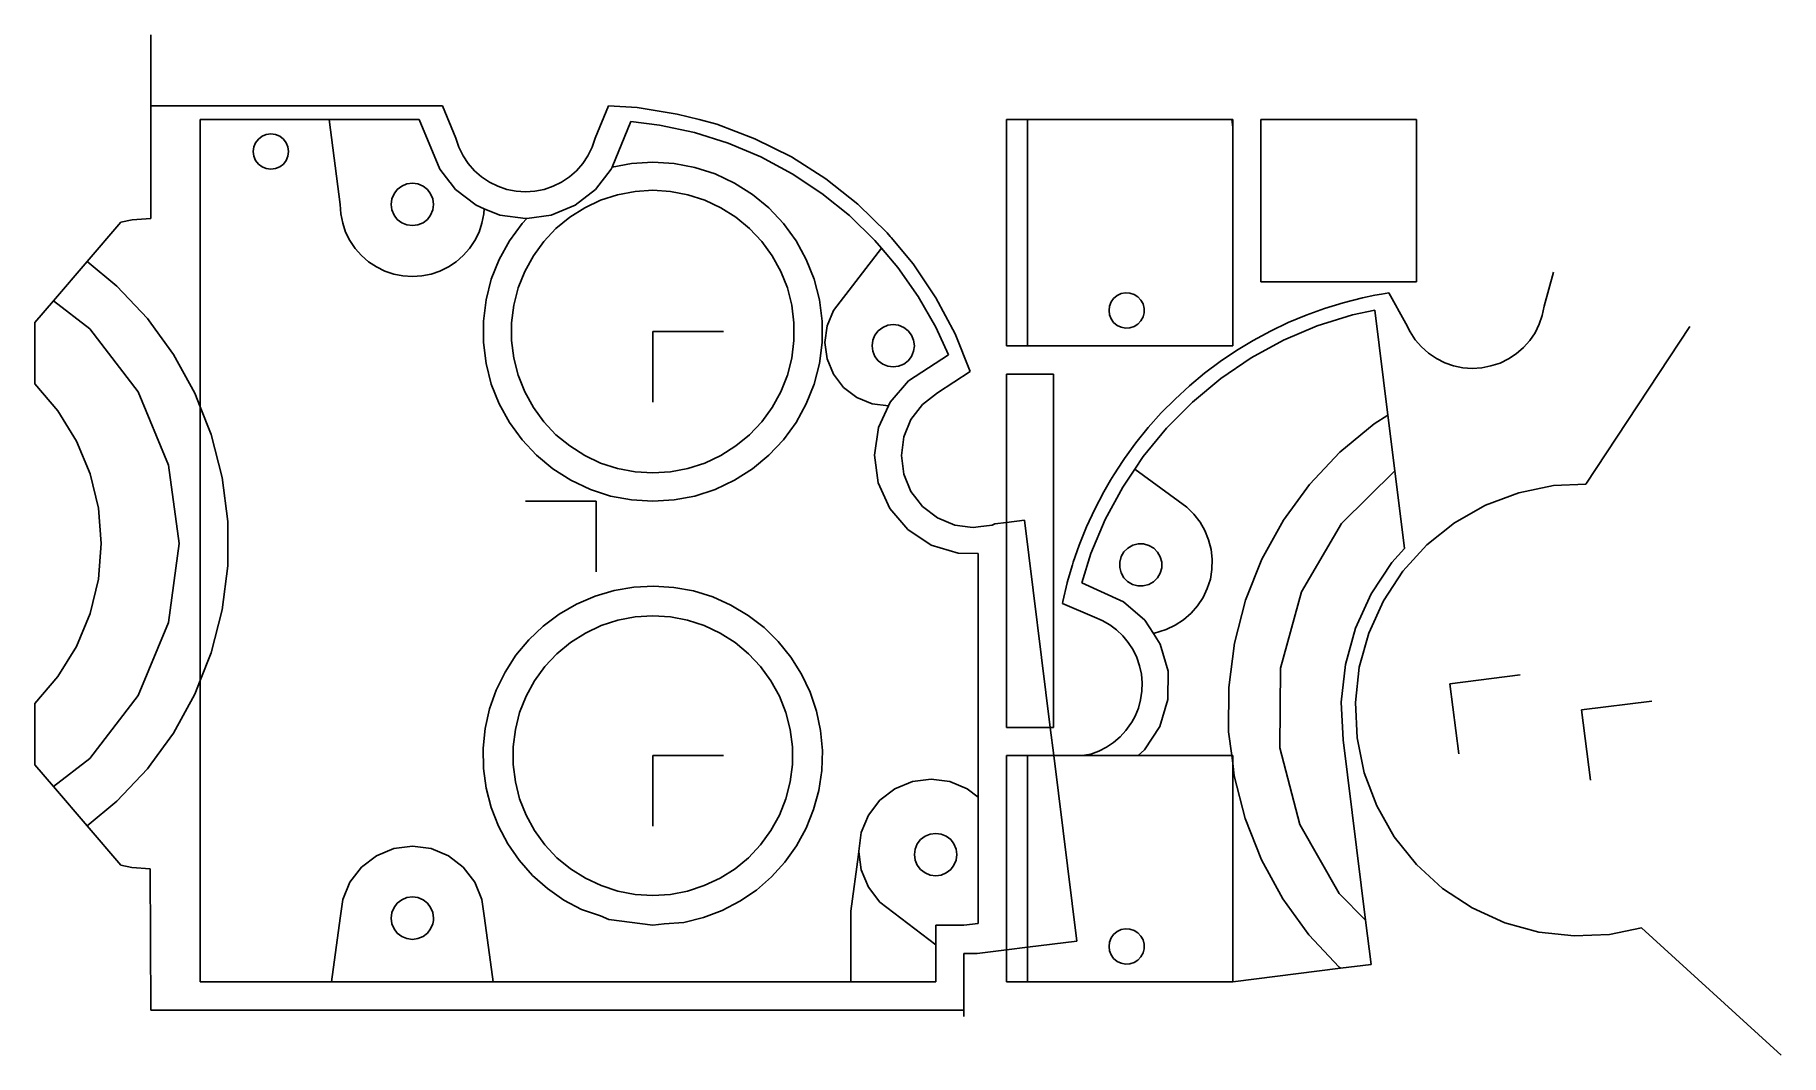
# Model space of a CAD drawing. Extents: x -244 to -120, y -13 to 60.
import ezdxf

# ---------------------------------------------------------------- set-up
doc = ezdxf.new("R2010")
doc.units = 0
doc.layers.get('0').update_dxf_attribs({"linetype": 'CONTINUOUS'})

msp = doc.modelspace()

# ---------------------------------------------------------------- linework, layer by layer
for p, q in [((-235.6, 54.55), (-235.6, 59.56)), ((-235.6, 54.55), (-214.98, 54.53)), ((-235.6, 54.55), (-235.6, 46.56)), ((-214.03, 52.24), (-214.98, 54.53)), ((-204.18, 52.24), (-203.23, 54.53)), ((-203.23, 54.53), (-201.22, 54.41)), ((-201.22, 54.41), (-198.37, 53.96)), ((-232.1, 53.56), (-222.99, 53.56)), ((-232.1, 33.24), (-232.1, 53.56)), ((-222.2, 47.56), (-222.99, 53.56)), ((-222.99, 53.56), (-216.62, 53.56)), ((-216.62, 53.56), (-215.17, 50.06)), ((-202.98, 50.2), (-201.65, 53.43)), ((-201.65, 53.43), (-199.62, 53.18)), ((-199.62, 53.18), (-197.16, 52.65)), ((-198.37, 53.96), (-196.83, 53.56)), ((-196.83, 53.56), (-195.58, 53.23)), ((-195.58, 53.23), (-192.88, 52.21)), ((-173.6, 53.56), (-175.1, 53.56)), ((-175.1, 37.56), (-175.1, 53.56)), ((-173.6, 37.56), (-173.6, 53.56)), ((-159.17, 53.56), (-173.6, 53.56)), ((-159.17, 53.56), (-159.1, 53.01)), ((-159.1, 53.56), (-159.17, 53.56)), ((-159.1, 53.01), (-159.1, 53.56)), ((-157.1, 42.09), (-157.1, 53.56)), ((-157.1, 53.56), (-146.1, 53.56)), ((-146.1, 53.56), (-146.1, 42.09)), ((-228.19, 51.93), (-228.31, 51.63)), ((-227.99, 52.19), (-228.19, 51.93)), ((-227.73, 52.39), (-227.99, 52.19)), ((-227.43, 52.52), (-227.73, 52.39)), ((-227.1, 52.56), (-227.43, 52.52)), ((-226.78, 52.52), (-227.1, 52.56)), ((-226.48, 52.39), (-226.78, 52.52)), ((-226.22, 52.19), (-226.48, 52.39)), ((-226.02, 51.93), (-226.22, 52.19)), ((-225.9, 51.63), (-226.02, 51.93)), ((-214.03, 52.24), (-213.82, 51.61)), ((-204.39, 51.61), (-204.18, 52.24)), ((-197.16, 52.65), (-194.77, 51.89)), ((-194.77, 51.89), (-192.46, 50.92)), ((-192.88, 52.21), (-190.3, 50.92)), ((-159.1, 37.56), (-159.1, 53.01)), ((-228.31, 51.63), (-228.35, 51.31)), ((-228.35, 51.31), (-228.31, 50.98)), ((-228.31, 50.98), (-228.19, 50.68)), ((-228.19, 50.68), (-227.99, 50.42)), ((-226.22, 50.42), (-226.02, 50.68)), ((-226.02, 50.68), (-225.9, 50.98)), ((-225.85, 51.31), (-225.9, 51.63)), ((-225.9, 50.98), (-225.85, 51.31)), ((-213.82, 51.61), (-213.52, 51.01)), ((-213.52, 51.01), (-213.15, 50.45)), ((-205.06, 50.45), (-204.69, 51.01)), ((-204.69, 51.01), (-204.39, 51.61)), ((-192.46, 50.92), (-190.25, 49.73)), ((-190.3, 50.92), (-187.87, 49.37)), ((-227.99, 50.42), (-227.73, 50.23)), ((-227.73, 50.23), (-227.43, 50.1)), ((-227.43, 50.1), (-227.1, 50.06)), ((-227.1, 50.06), (-226.78, 50.1)), ((-226.78, 50.1), (-226.48, 50.23)), ((-226.48, 50.23), (-226.22, 50.42)), ((-215.17, 50.06), (-214.45, 49.13)), ((-213.15, 50.45), (-212.71, 49.95)), ((-212.71, 49.95), (-212.21, 49.51)), ((-212.21, 49.51), (-211.65, 49.14)), ((-206.55, 49.14), (-206, 49.51)), ((-206, 49.51), (-205.5, 49.95)), ((-205.5, 49.95), (-205.06, 50.45)), ((-204.16, 48.61), (-203.04, 50.06)), ((-203.04, 50.06), (-202.98, 50.2)), ((-201.61, 50.46), (-202.98, 50.2)), ((-200.1, 50.56), (-201.61, 50.46)), ((-198.6, 50.46), (-200.1, 50.56)), ((-197.12, 50.18), (-198.6, 50.46)), ((-195.69, 49.72), (-197.12, 50.18)), ((-194.32, 49.07), (-195.69, 49.72)), ((-190.25, 49.73), (-188.15, 48.34)), ((-218.4, 48.31), (-218.55, 47.95)), ((-218.17, 48.62), (-218.4, 48.31)), ((-217.85, 48.86), (-218.17, 48.62)), ((-217.49, 49.01), (-217.85, 48.86)), ((-217.1, 49.06), (-217.49, 49.01)), ((-216.72, 49.01), (-217.1, 49.06)), ((-216.35, 48.86), (-216.72, 49.01)), ((-216.04, 48.62), (-216.35, 48.86)), ((-215.81, 48.31), (-216.04, 48.62)), ((-215.66, 47.95), (-215.81, 48.31)), ((-214.45, 49.13), (-214.42, 49.11)), ((-214.42, 49.11), (-214.05, 48.61)), ((-214.05, 48.61), (-212.6, 47.5)), ((-211.65, 49.14), (-211.06, 48.85)), ((-211.06, 48.85), (-210.42, 48.63)), ((-210.42, 48.63), (-209.77, 48.5)), ((-209.77, 48.5), (-209.1, 48.46)), ((-209.1, 48.46), (-208.44, 48.5)), ((-208.44, 48.5), (-207.78, 48.63)), ((-207.78, 48.63), (-207.15, 48.85)), ((-207.15, 48.85), (-206.55, 49.14)), ((-205.6, 47.5), (-204.16, 48.61)), ((-202.59, 48.24), (-203.79, 47.86)), ((-201.36, 48.48), (-202.59, 48.24)), ((-200.1, 48.56), (-201.36, 48.48)), ((-198.85, 48.48), (-200.1, 48.56)), ((-197.62, 48.24), (-198.85, 48.48)), ((-196.42, 47.86), (-197.62, 48.24)), ((-193.05, 48.27), (-194.32, 49.07)), ((-191.89, 47.31), (-193.05, 48.27)), ((-188.15, 48.34), (-186.2, 46.77)), ((-187.87, 49.37), (-185.61, 47.58)), ((-222.16, 46.89), (-222.2, 47.56)), ((-218.55, 47.95), (-218.6, 47.56)), ((-218.6, 47.56), (-218.55, 47.17)), ((-218.55, 47.17), (-218.4, 46.81)), ((-215.81, 46.81), (-215.66, 47.17)), ((-215.6, 47.56), (-215.66, 47.95)), ((-215.66, 47.17), (-215.6, 47.56)), ((-212.6, 47.5), (-212.02, 47.26)), ((-212.02, 47.26), (-212.05, 46.89)), ((-212.02, 47.26), (-210.92, 46.8)), ((-207.29, 46.8), (-205.6, 47.5)), ((-204.92, 47.32), (-205.98, 46.65)), ((-203.79, 47.86), (-204.92, 47.32)), ((-195.29, 47.32), (-196.42, 47.86)), ((-194.23, 46.65), (-195.29, 47.32)), ((-190.86, 46.21), (-191.89, 47.31)), ((-185.61, 47.58), (-183.54, 45.56)), ((-237.72, 46.31), (-240.1, 43.52)), ((-236.91, 46.47), (-237.72, 46.31)), ((-235.6, 46.56), (-236.91, 46.47)), ((-222.03, 46.24), (-222.16, 46.89)), ((-221.82, 45.61), (-222.03, 46.24)), ((-218.4, 46.81), (-218.17, 46.5)), ((-218.17, 46.5), (-217.85, 46.26)), ((-217.85, 46.26), (-217.49, 46.11)), ((-217.49, 46.11), (-217.1, 46.06)), ((-217.1, 46.06), (-216.72, 46.11)), ((-216.72, 46.11), (-216.35, 46.26)), ((-216.35, 46.26), (-216.04, 46.5)), ((-216.04, 46.5), (-215.81, 46.81)), ((-212.18, 46.24), (-212.39, 45.61)), ((-212.05, 46.89), (-212.18, 46.24)), ((-210.92, 46.8), (-209.1, 46.56)), ((-209.35, 46.21), (-210.24, 44.99)), ((-209.01, 46.57), (-209.35, 46.21)), ((-209.1, 46.56), (-209.01, 46.57)), ((-209.01, 46.57), (-207.29, 46.8)), ((-206.95, 45.85), (-207.81, 44.93)), ((-205.98, 46.65), (-206.95, 45.85)), ((-193.26, 45.85), (-194.23, 46.65)), ((-192.4, 44.93), (-193.26, 45.85)), ((-189.97, 44.99), (-190.86, 46.21)), ((-186.2, 46.77), (-184.4, 45.02)), ((-221.52, 45.01), (-221.82, 45.61)), ((-221.15, 44.45), (-221.52, 45.01)), ((-220.71, 43.95), (-221.15, 44.45)), ((-213.06, 44.45), (-213.5, 43.95)), ((-212.69, 45.01), (-213.06, 44.45)), ((-212.39, 45.61), (-212.69, 45.01)), ((-210.24, 44.99), (-210.96, 43.67)), ((-207.81, 44.93), (-208.55, 43.92)), ((-191.66, 43.92), (-192.4, 44.93)), ((-189.25, 43.67), (-189.97, 44.99)), ((-187.33, 40.05), (-183.93, 44.47)), ((-184.4, 45.02), (-183.93, 44.47)), ((-183.93, 44.47), (-182.77, 43.11)), ((-183.54, 45.56), (-183.31, 45.29)), ((-183.31, 45.29), (-183.24, 45.22)), ((-183.24, 45.22), (-181.7, 43.35)), ((-240.1, 43.52), (-242.48, 40.74)), ((-237.99, 41.78), (-240.1, 43.52)), ((-220.21, 43.51), (-220.71, 43.95)), ((-219.65, 43.14), (-220.21, 43.51)), ((-214, 43.51), (-214.55, 43.14)), ((-213.5, 43.95), (-214, 43.51)), ((-210.96, 43.67), (-211.52, 42.27)), ((-208.55, 43.92), (-209.15, 42.82)), ((-191.06, 42.82), (-191.66, 43.92)), ((-188.69, 42.27), (-189.25, 43.67)), ((-181.7, 43.35), (-180.09, 40.95)), ((-219.06, 42.85), (-219.65, 43.14)), ((-218.42, 42.63), (-219.06, 42.85)), ((-217.77, 42.5), (-218.42, 42.63)), ((-217.1, 42.46), (-217.77, 42.5)), ((-216.44, 42.5), (-217.1, 42.46)), ((-215.78, 42.63), (-216.44, 42.5)), ((-215.15, 42.85), (-215.78, 42.63)), ((-214.55, 43.14), (-215.15, 42.85)), ((-211.52, 42.27), (-211.89, 40.81)), ((-209.15, 42.82), (-209.62, 41.65)), ((-190.59, 41.65), (-191.06, 42.82)), ((-188.32, 40.81), (-188.69, 42.27)), ((-182.77, 43.11), (-181.33, 41.05)), ((-146.1, 42.09), (-157.1, 42.09)), ((-137.07, 40.36), (-136.41, 42.78)), ((-235.84, 39.49), (-237.99, 41.78)), ((-211.89, 40.81), (-212.08, 39.31)), ((-209.62, 41.65), (-209.93, 40.43)), ((-190.28, 40.43), (-190.59, 41.65)), ((-188.13, 39.31), (-188.32, 40.81)), ((-181.33, 41.05), (-180.08, 38.88)), ((-180.09, 40.95), (-178.73, 38.41)), ((-167.52, 40.91), (-167.7, 40.66)), ((-167.27, 41.11), (-167.52, 40.91)), ((-166.99, 41.25), (-167.27, 41.11)), ((-166.68, 41.31), (-166.99, 41.25)), ((-166.37, 41.29), (-166.68, 41.31)), ((-166.07, 41.19), (-166.37, 41.29)), ((-165.81, 41.02), (-166.07, 41.19)), ((-165.59, 40.79), (-165.81, 41.02)), ((-165.44, 40.52), (-165.59, 40.79)), ((-151.28, 40.61), (-149.93, 40.95)), ((-149.93, 40.95), (-149.06, 41.13)), ((-149.06, 41.13), (-148.58, 41.22)), ((-148.58, 41.22), (-148.07, 41.3)), ((-146.85, 39.14), (-148.07, 41.3)), ((-242.48, 40.74), (-243.79, 39.2)), ((-239.9, 38.76), (-242.48, 40.74)), ((-209.93, 40.43), (-210.09, 39.19)), ((-190.12, 39.19), (-190.28, 40.43)), ((-187.33, 40.05), (-187.78, 38.96)), ((-167.82, 40.37), (-167.84, 40.06)), ((-167.84, 40.06), (-167.82, 39.75)), ((-167.7, 40.66), (-167.82, 40.37)), ((-167.82, 39.75), (-167.7, 39.46)), ((-165.59, 39.32), (-165.44, 39.6)), ((-165.36, 40.21), (-165.44, 40.52)), ((-165.44, 39.6), (-165.36, 39.9)), ((-165.36, 39.9), (-165.36, 40.21)), ((-155.18, 39.2), (-153.9, 39.73)), ((-153.9, 39.73), (-152.6, 40.2)), ((-153.12, 38.97), (-150.64, 39.75)), ((-152.6, 40.2), (-151.28, 40.61)), ((-150.64, 39.75), (-149.06, 40.09)), ((-149.06, 40.09), (-148.13, 32.65)), ((-137.21, 39.71), (-137.42, 39.08)), ((-137.07, 40.36), (-137.21, 39.71)), ((-243.79, 34.87), (-243.79, 39.2)), ((-236.49, 34.31), (-239.9, 38.76)), ((-235.6, 39.17), (-235.84, 39.49)), ((-234, 36.95), (-235.6, 39.17)), ((-212.08, 37.8), (-212.08, 39.31)), ((-210.09, 39.19), (-210.09, 37.93)), ((-200.1, 38.56), (-195.1, 38.56)), ((-200.1, 38.56), (-200.1, 33.56)), ((-190.12, 37.93), (-190.12, 39.19)), ((-188.13, 37.8), (-188.13, 39.31)), ((-187.78, 38.96), (-187.93, 37.8)), ((-184.4, 38.31), (-184.55, 37.95)), ((-184.17, 38.62), (-184.4, 38.31)), ((-183.85, 38.86), (-184.17, 38.62)), ((-183.49, 39.01), (-183.85, 38.86)), ((-183.1, 39.06), (-183.49, 39.01)), ((-182.72, 39.01), (-183.1, 39.06)), ((-182.35, 38.86), (-182.72, 39.01)), ((-182.04, 38.62), (-182.35, 38.86)), ((-181.81, 38.31), (-182.04, 38.62)), ((-181.66, 37.95), (-181.81, 38.31)), ((-180.08, 38.88), (-179.19, 36.92)), ((-178.73, 38.41), (-177.66, 35.73)), ((-167.7, 39.46), (-167.52, 39.2)), ((-167.52, 39.2), (-167.27, 39)), ((-167.27, 39), (-166.99, 38.87)), ((-166.99, 38.87), (-166.68, 38.81)), ((-166.68, 38.81), (-166.37, 38.83)), ((-166.37, 38.83), (-166.07, 38.93)), ((-166.07, 38.93), (-165.81, 39.09)), ((-165.81, 39.09), (-165.59, 39.32)), ((-157.65, 37.94), (-156.43, 38.6)), ((-156.43, 38.6), (-155.18, 39.2)), ((-155.51, 37.95), (-153.12, 38.97)), ((-146.56, 38.54), (-146.85, 39.14)), ((-146.19, 37.98), (-146.56, 38.54)), ((-137.72, 38.48), (-138.1, 37.93)), ((-137.42, 39.08), (-137.72, 38.48)), ((-126.77, 38.93), (-134.12, 27.77)), ((-211.89, 36.31), (-212.08, 37.8)), ((-209.93, 36.68), (-210.09, 37.93)), ((-190.12, 37.93), (-190.28, 36.68)), ((-188.13, 37.8), (-188.32, 36.31)), ((-187.78, 36.63), (-187.93, 37.8)), ((-184.55, 37.95), (-184.6, 37.56)), ((-184.6, 37.56), (-184.55, 37.17)), ((-184.55, 37.17), (-184.4, 36.81)), ((-181.81, 36.81), (-181.66, 37.17)), ((-181.6, 37.56), (-181.66, 37.95)), ((-181.66, 37.17), (-181.6, 37.56)), ((-175.1, 37.56), (-173.6, 37.56)), ((-173.6, 37.56), (-159.1, 37.56)), ((-159.98, 36.45), (-158.83, 37.22)), ((-158.83, 37.22), (-157.65, 37.94)), ((-157.8, 36.7), (-155.51, 37.95)), ((-145.75, 37.48), (-146.19, 37.98)), ((-145.25, 37.04), (-145.75, 37.48)), ((-138.54, 37.43), (-139.05, 37)), ((-138.1, 37.93), (-138.54, 37.43)), ((-232.48, 34.2), (-234, 36.95)), ((-211.89, 36.31), (-211.52, 34.85)), ((-209.93, 36.68), (-209.62, 35.47)), ((-190.59, 35.47), (-190.28, 36.68)), ((-188.69, 34.85), (-188.32, 36.31)), ((-187.78, 36.63), (-187.33, 35.55)), ((-184.4, 36.81), (-184.17, 36.5)), ((-184.17, 36.5), (-183.85, 36.26)), ((-183.85, 36.26), (-183.49, 36.11)), ((-183.49, 36.11), (-183.1, 36.06)), ((-183.1, 36.06), (-182.72, 36.11)), ((-182.72, 36.11), (-182.35, 36.26)), ((-182.35, 36.26), (-182.04, 36.5)), ((-182.04, 36.5), (-181.81, 36.81)), ((-182.03, 35.07), (-179.19, 36.92)), ((-161.09, 35.62), (-159.98, 36.45)), ((-159.95, 35.24), (-157.8, 36.7)), ((-144.7, 36.66), (-145.25, 37.04)), ((-144.11, 36.36), (-144.7, 36.66)), ((-143.48, 36.14), (-144.11, 36.36)), ((-142.82, 36.01), (-143.48, 36.14)), ((-142.16, 35.96), (-142.82, 36.01)), ((-141.49, 36), (-142.16, 35.96)), ((-140.84, 36.13), (-141.49, 36)), ((-140.2, 36.34), (-140.84, 36.13)), ((-139.6, 36.63), (-140.2, 36.34)), ((-139.05, 37), (-139.6, 36.63)), ((-242.16, 32.96), (-243.79, 34.87)), ((-211.52, 34.85), (-210.96, 33.45)), ((-209.62, 35.47), (-209.15, 34.3)), ((-191.06, 34.3), (-190.59, 35.47)), ((-189.25, 33.45), (-188.69, 34.85)), ((-187.33, 35.55), (-186.61, 34.62)), ((-186.61, 34.62), (-185.68, 33.9)), ((-182.03, 35.07), (-183.33, 33.57)), ((-179.98, 34.22), (-177.66, 35.73)), ((-175.1, 25.05), (-175.1, 35.56)), ((-175.1, 35.56), (-171.76, 35.56)), ((-171.76, 10.56), (-171.76, 35.56)), ((-163.17, 33.79), (-162.15, 34.73)), ((-162.15, 34.73), (-161.09, 35.62)), ((-161.95, 33.58), (-159.95, 35.24)), ((-234.34, 29.12), (-236.49, 34.31)), ((-232.1, 33.24), (-232.48, 34.2)), ((-210.96, 33.45), (-210.24, 32.13)), ((-209.15, 34.3), (-208.55, 33.2)), ((-191.66, 33.2), (-191.06, 34.3)), ((-189.97, 32.13), (-189.25, 33.45)), ((-185.68, 33.9), (-184.6, 33.45)), ((-184.6, 33.45), (-183.43, 33.3)), ((-183.33, 33.57), (-183.43, 33.3)), ((-181.04, 33.4), (-181.85, 32.35)), ((-179.98, 34.22), (-181.04, 33.4)), ((-164.15, 32.81), (-163.17, 33.79)), ((-163.79, 31.73), (-161.95, 33.58)), ((-240.85, 30.82), (-242.16, 32.96)), ((-232.1, 33.24), (-232.1, 13.87)), ((-231.33, 31.28), (-232.1, 33.24)), ((-210.24, 32.13), (-209.35, 30.91)), ((-208.55, 33.2), (-207.81, 32.18)), ((-207.81, 32.18), (-206.95, 31.27)), ((-193.26, 31.27), (-192.4, 32.18)), ((-192.4, 32.18), (-191.66, 33.2)), ((-190.86, 30.91), (-189.97, 32.13)), ((-183.43, 33.3), (-184.15, 31.77)), ((-181.85, 32.35), (-182.36, 31.12)), ((-165.07, 31.78), (-164.15, 32.81)), ((-148.13, 32.65), (-149.1, 32.03)), ((-148.13, 32.65), (-147.64, 28.71)), ((-230.55, 28.24), (-231.33, 31.28)), ((-209.35, 30.91), (-208.32, 29.81)), ((-206.95, 31.27), (-205.98, 30.47)), ((-194.23, 30.47), (-193.26, 31.27)), ((-191.89, 29.81), (-190.86, 30.91)), ((-184.15, 31.77), (-184.43, 29.82)), ((-182.36, 31.12), (-182.53, 29.8)), ((-165.94, 30.7), (-165.07, 31.78)), ((-165.43, 29.72), (-163.79, 31.73)), ((-149.1, 32.03), (-151.52, 30.04)), ((-239.89, 28.5), (-240.85, 30.82)), ((-208.32, 29.81), (-207.16, 28.85)), ((-205.98, 30.47), (-204.92, 29.79)), ((-204.92, 29.79), (-203.79, 29.26)), ((-196.42, 29.26), (-195.29, 29.79)), ((-195.29, 29.79), (-194.23, 30.47)), ((-193.05, 28.85), (-191.89, 29.81)), ((-184.43, 29.82), (-184.16, 27.86)), ((-182.53, 29.8), (-182.36, 28.48)), ((-166.76, 29.58), (-165.94, 30.7)), ((-166.02, 28.84), (-165.43, 29.72)), ((-151.52, 30.04), (-153.67, 27.75)), ((-239.3, 26.06), (-239.89, 28.5)), ((-233.6, 23.56), (-234.34, 29.12)), ((-207.16, 28.85), (-205.89, 28.04)), ((-203.79, 29.26), (-202.59, 28.87)), ((-202.59, 28.87), (-201.36, 28.64)), ((-201.36, 28.64), (-200.1, 28.56)), ((-200.1, 28.56), (-198.85, 28.64)), ((-198.85, 28.64), (-197.62, 28.87)), ((-197.62, 28.87), (-196.42, 29.26)), ((-194.32, 28.04), (-193.05, 28.85)), ((-182.36, 28.48), (-181.85, 27.25)), ((-167.73, 28.06), (-167.51, 28.42)), ((-167.51, 28.42), (-166.85, 29.44)), ((-166.88, 27.55), (-166.02, 28.84)), ((-166.85, 29.44), (-166.76, 29.58)), ((-166.02, 28.84), (-162.35, 26.13)), ((-147.64, 28.71), (-151.4, 24.99)), ((-147.64, 28.71), (-146.95, 23.21)), ((-230.15, 25.13), (-230.55, 28.24)), ((-205.89, 28.04), (-204.52, 27.4)), ((-204.52, 27.4), (-203.09, 26.93)), ((-197.12, 26.93), (-195.69, 27.4)), ((-195.69, 27.4), (-194.32, 28.04)), ((-184.16, 27.86), (-183.34, 26.05)), ((-181.85, 27.25), (-181.43, 26.71)), ((-168.86, 26), (-168.22, 27.23)), ((-168.22, 27.23), (-167.73, 28.06)), ((-168.11, 25.26), (-166.88, 27.55)), ((-153.67, 27.75), (-155.52, 25.21)), ((-136.42, 27.67), (-138.88, 27.16)), ((-134.12, 27.77), (-136.42, 27.67)), ((-239.1, 23.56), (-239.3, 26.06)), ((-204.1, 26.56), (-209.1, 26.56)), ((-204.1, 26.56), (-204.1, 21.56)), ((-203.09, 26.93), (-201.61, 26.65)), ((-201.61, 26.65), (-200.1, 26.56)), ((-200.1, 26.56), (-198.6, 26.65)), ((-198.6, 26.65), (-197.12, 26.93)), ((-183.34, 26.05), (-182.06, 24.55)), ((-181.43, 26.71), (-181.04, 26.19)), ((-181.04, 26.19), (-179.98, 25.38)), ((-169.44, 24.74), (-168.86, 26)), ((-162.35, 26.13), (-161.84, 25.64)), ((-141.23, 26.28), (-143.41, 25.04)), ((-138.88, 27.16), (-141.23, 26.28)), ((-230.15, 21.99), (-230.15, 25.13)), ((-179.98, 25.38), (-178.75, 24.87)), ((-178.75, 24.87), (-177.67, 24.73)), ((-177.67, 24.73), (-177.43, 24.7)), ((-177.43, 24.7), (-177.1, 24.74)), ((-177.1, 24.74), (-176.11, 24.87)), ((-176.11, 24.87), (-175.93, 24.95)), ((-175.1, 25.05), (-175.93, 24.95)), ((-173.83, 25.21), (-175.1, 25.05)), ((-175.1, 10.56), (-175.1, 25.05)), ((-172, 10.56), (-173.83, 25.21)), ((-169.95, 23.46), (-169.44, 24.74)), ((-169.12, 22.86), (-168.11, 25.26)), ((-161.84, 25.64), (-161.41, 25.09)), ((-161.41, 25.09), (-161.06, 24.48)), ((-155.52, 25.21), (-157.04, 22.46)), ((-151.4, 24.99), (-154.24, 20.15)), ((-143.41, 25.04), (-145.37, 23.47)), ((-239.3, 21.05), (-239.1, 23.56)), ((-234.34, 17.99), (-233.6, 23.56)), ((-182.06, 24.55), (-180.41, 23.46)), ((-180.41, 23.46), (-178.51, 22.88)), ((-165.79, 23.55), (-166.17, 23.45)), ((-165.4, 23.54), (-165.79, 23.55)), ((-165.02, 23.44), (-165.4, 23.54)), ((-161.06, 24.48), (-160.8, 23.83)), ((-160.8, 23.83), (-160.62, 23.14)), ((-145.37, 23.47), (-147.06, 21.61)), ((-178.51, 22.88), (-177.1, 22.86)), ((-177.1, 5.62), (-177.1, 22.86)), ((-170.41, 22.15), (-170.38, 22.24)), ((-170.38, 22.24), (-169.95, 23.46)), ((-169.76, 20.79), (-169.12, 22.86)), ((-166.99, 22.64), (-167.09, 22.26)), ((-167.09, 22.26), (-167.09, 21.87)), ((-166.79, 22.98), (-166.99, 22.64)), ((-166.51, 23.25), (-166.79, 22.98)), ((-166.17, 23.45), (-166.51, 23.25)), ((-164.68, 23.24), (-165.02, 23.44)), ((-164.41, 22.96), (-164.68, 23.24)), ((-164.22, 22.62), (-164.41, 22.96)), ((-164.12, 22.24), (-164.22, 22.62)), ((-164.12, 21.85), (-164.12, 22.24)), ((-160.62, 23.14), (-160.55, 22.45)), ((-160.55, 22.45), (-160.57, 21.74)), ((-157.04, 22.46), (-158.2, 19.55)), ((-147.85, 22.23), (-149.32, 20)), ((-146.95, 23.21), (-147.85, 22.23)), ((-239.89, 18.61), (-239.3, 21.05)), ((-230.55, 18.87), (-230.15, 21.99)), ((-170.8, 20.82), (-170.43, 22.06)), ((-170.43, 22.06), (-170.41, 22.15)), ((-167.09, 21.87), (-166.99, 21.49)), ((-166.99, 21.49), (-166.8, 21.15)), ((-166.8, 21.15), (-166.53, 20.87)), ((-164.7, 20.86), (-164.42, 21.14)), ((-164.42, 21.14), (-164.22, 21.47)), ((-164.22, 21.47), (-164.12, 21.85)), ((-160.68, 21.05), (-160.9, 20.38)), ((-160.57, 21.74), (-160.68, 21.05)), ((-147.06, 21.61), (-148.44, 19.52)), ((-204.19, 19.84), (-205.49, 19.28)), ((-202.83, 20.24), (-204.19, 19.84)), ((-201.44, 20.48), (-202.83, 20.24)), ((-200.03, 20.56), (-201.44, 20.48)), ((-198.61, 20.46), (-200.03, 20.56)), ((-197.22, 20.21), (-198.61, 20.46)), ((-195.87, 19.79), (-197.22, 20.21)), ((-194.58, 19.21), (-195.87, 19.79)), ((-171.12, 19.47), (-170.8, 20.79)), ((-170.8, 20.79), (-170.8, 20.82)), ((-166.82, 19.44), (-169.76, 20.79)), ((-166.53, 20.87), (-166.19, 20.68)), ((-166.19, 20.68), (-165.81, 20.57)), ((-165.81, 20.57), (-165.42, 20.57)), ((-165.42, 20.57), (-165.04, 20.67)), ((-165.04, 20.67), (-164.7, 20.86)), ((-160.9, 20.38), (-161.2, 19.74)), ((-154.24, 20.15), (-155.73, 14.74)), ((-149.32, 20), (-150.42, 17.57)), ((-240.85, 16.29), (-239.89, 18.61)), ((-231.33, 15.83), (-230.55, 18.87)), ((-206.72, 18.57), (-207.85, 17.72)), ((-205.49, 19.28), (-206.72, 18.57)), ((-193.36, 18.48), (-194.58, 19.21)), ((-171.14, 19.33), (-171.12, 19.47)), ((-168.88, 18.36), (-171.14, 19.33)), ((-165.31, 18.14), (-166.82, 19.44)), ((-162.04, 18.63), (-162.57, 18.17)), ((-161.58, 19.16), (-162.04, 18.63)), ((-161.2, 19.74), (-161.58, 19.16)), ((-158.2, 19.55), (-158.98, 16.51)), ((-148.44, 19.52), (-149.48, 17.23)), ((-236.49, 12.81), (-234.34, 17.99)), ((-207.85, 17.72), (-208.87, 16.75)), ((-203.75, 17.76), (-204.87, 17.23)), ((-202.57, 18.14), (-203.75, 17.76)), ((-201.34, 18.37), (-202.57, 18.14)), ((-200.1, 18.45), (-201.34, 18.37)), ((-198.86, 18.37), (-200.1, 18.45)), ((-197.64, 18.14), (-198.86, 18.37)), ((-196.46, 17.76), (-197.64, 18.14)), ((-195.34, 17.23), (-196.46, 17.76)), ((-192.24, 17.62), (-193.36, 18.48)), ((-191.23, 16.63), (-192.24, 17.62)), ((-168.32, 18.12), (-168.88, 18.36)), ((-167.79, 17.81), (-168.32, 18.12)), ((-167.31, 17.45), (-167.79, 17.81)), ((-166.87, 17.03), (-167.31, 17.45)), ((-164.71, 17.2), (-165.31, 18.14)), ((-164.71, 17.2), (-163.8, 17.49)), ((-163.16, 17.78), (-163.8, 17.49)), ((-162.57, 18.17), (-163.16, 17.78)), ((-150.42, 17.57), (-151.13, 15)), ((-242.16, 14.15), (-240.85, 16.29)), ((-208.87, 16.75), (-209.78, 15.66)), ((-205.92, 16.56), (-206.88, 15.77)), ((-204.87, 17.23), (-205.92, 16.56)), ((-194.29, 16.56), (-195.34, 17.23)), ((-193.33, 15.77), (-194.29, 16.56)), ((-190.34, 15.53), (-191.23, 16.63)), ((-166.48, 16.56), (-166.87, 17.03)), ((-166.15, 16.05), (-166.48, 16.56)), ((-164.23, 16.45), (-164.71, 17.2)), ((-163.67, 14.54), (-164.23, 16.45)), ((-158.98, 16.51), (-159.38, 13.39)), ((-149.48, 17.23), (-150.15, 14.81)), ((-232.1, 13.87), (-231.33, 15.83)), ((-209.78, 15.66), (-210.55, 14.47)), ((-207.73, 14.87), (-208.46, 13.86)), ((-206.88, 15.77), (-207.73, 14.87)), ((-192.48, 14.87), (-193.33, 15.77)), ((-191.75, 13.86), (-192.48, 14.87)), ((-189.59, 14.33), (-190.34, 15.53)), ((-165.89, 15.5), (-166.15, 16.05)), ((-165.69, 14.92), (-165.89, 15.5)), ((-165.56, 14.33), (-165.69, 14.92)), ((-151.13, 15), (-151.42, 12.35)), ((-243.79, 12.24), (-242.16, 14.15)), ((-232.48, 12.91), (-232.1, 13.87)), ((-232.1, 13.87), (-232.1, -7.44)), ((-210.55, 14.47), (-211.17, 13.2)), ((-208.46, 13.86), (-209.06, 12.77)), ((-191.15, 12.77), (-191.75, 13.86)), ((-188.98, 13.05), (-189.59, 14.33)), ((-165.51, 13.72), (-165.56, 14.33)), ((-165.52, 13.12), (-165.51, 13.72)), ((-163.68, 12.54), (-163.67, 14.54)), ((-155.73, 14.74), (-155.77, 9.12)), ((-150.15, 14.81), (-150.42, 12.31)), ((-143.74, 13.65), (-138.77, 14.27)), ((-143.74, 13.65), (-143.12, 8.69)), ((-239.9, 8.36), (-236.49, 12.81)), ((-234, 10.16), (-232.48, 12.91)), ((-211.17, 13.2), (-211.64, 11.87)), ((-209.06, 12.77), (-209.52, 11.62)), ((-190.69, 11.62), (-191.15, 12.77)), ((-188.53, 11.71), (-188.98, 13.05)), ((-165.77, 11.93), (-165.61, 12.51)), ((-165.61, 12.51), (-165.52, 13.12)), ((-164.25, 10.63), (-163.68, 12.54)), ((-159.38, 13.39), (-159.39, 10.25)), ((-134.43, 11.79), (-129.47, 12.41)), ((-243.79, 12.24), (-243.79, 7.92)), ((-211.64, 11.87), (-211.95, 10.49)), ((-209.52, 11.62), (-209.82, 10.41)), ((-190.39, 10.41), (-190.69, 11.62)), ((-188.24, 10.33), (-188.53, 11.71)), ((-166.24, 10.92), (-166, 11.36)), ((-166, 11.36), (-165.77, 11.93)), ((-151.42, 12.35), (-151.3, 9.68)), ((-150.42, 12.31), (-150.31, 9.81)), ((-134.43, 11.79), (-133.81, 6.83)), ((-235.6, 7.95), (-234, 10.16)), ((-211.95, 10.49), (-212.09, 9.08)), ((-209.82, 10.41), (-209.98, 9.18)), ((-190.23, 9.18), (-190.39, 10.41)), ((-188.11, 8.92), (-188.24, 10.33)), ((-175.1, 10.56), (-172, 10.56)), ((-172, 10.56), (-171.76, 10.56)), ((-171.75, 8.56), (-172, 10.56)), ((-167.52, 9.49), (-167.06, 9.89)), ((-167.06, 9.89), (-166.65, 10.34)), ((-166.65, 10.34), (-166.3, 10.83)), ((-166.3, 10.83), (-166.24, 10.92)), ((-165.33, 8.96), (-164.25, 10.63)), ((-159.39, 10.25), (-159.17, 8.56)), ((-212.09, 9.08), (-212.07, 7.66)), ((-209.98, 9.18), (-209.98, 7.94)), ((-190.23, 7.94), (-190.23, 9.18)), ((-188.15, 7.5), (-188.11, 8.92)), ((-169.74, 8.56), (-169.14, 8.67)), ((-169.14, 8.67), (-168.57, 8.88)), ((-168.57, 8.88), (-168.03, 9.16)), ((-168.03, 9.16), (-167.52, 9.49)), ((-165.79, 8.56), (-165.33, 8.96)), ((-155.77, 9.12), (-154.35, 3.69)), ((-151.3, 9.68), (-149.71, -3.08)), ((-150.31, 9.81), (-149.8, 7.35)), ((-242.48, 6.38), (-243.79, 7.92)), ((-242.48, 6.38), (-239.9, 8.36)), ((-237.99, 5.33), (-235.84, 7.62)), ((-235.84, 7.62), (-235.6, 7.95)), ((-212.07, 7.66), (-211.88, 6.26)), ((-209.98, 7.94), (-209.82, 6.7)), ((-200.1, 8.56), (-200.1, 3.56)), ((-200.1, 8.56), (-195.1, 8.56)), ((-190.39, 6.7), (-190.23, 7.94)), ((-188.36, 6.1), (-188.15, 7.5)), ((-175.1, 8.56), (-175.1, -5.18)), ((-173.6, 8.56), (-175.1, 8.56)), ((-173.6, -5), (-173.6, 8.56)), ((-171.75, 8.56), (-173.6, 8.56)), ((-170.11, -4.56), (-171.75, 8.56)), ((-171.75, 8.56), (-165.79, 8.56)), ((-159.17, 8.56), (-165.79, 8.56)), ((-159.1, 8.56), (-159.17, 8.56)), ((-159.17, 8.56), (-159.1, 8.01)), ((-159.1, 8.01), (-159.1, 8.56)), ((-159.1, 8.01), (-159, 7.14)), ((-159.1, -7.44), (-159.1, 8.01)), ((-240.1, 3.59), (-242.48, 6.38)), ((-211.88, 6.26), (-211.53, 4.89)), ((-209.82, 6.7), (-209.52, 5.5)), ((-190.69, 5.5), (-190.39, 6.7)), ((-182.98, 6.22), (-184.04, 5.4)), ((-181.75, 6.72), (-182.98, 6.22)), ((-180.43, 6.9), (-181.75, 6.72)), ((-179.11, 6.72), (-180.43, 6.9)), ((-177.88, 6.22), (-179.11, 6.72)), ((-177.88, 6.22), (-177.1, 5.62)), ((-159, 7.14), (-158.22, 4.1)), ((-149.8, 7.35), (-148.92, 5)), ((-240.1, 3.59), (-237.99, 5.33)), ((-209.52, 5.5), (-209.06, 4.34)), ((-191.15, 4.34), (-190.69, 5.5)), ((-188.73, 4.74), (-188.36, 6.1)), ((-184.04, 5.4), (-184.85, 4.35)), ((-177.1, -3.32), (-177.1, 5.62)), ((-148.92, 5), (-147.68, 2.81)), ((-211.53, 4.89), (-211.02, 3.57)), ((-209.06, 4.34), (-208.46, 3.26)), ((-191.75, 3.26), (-191.15, 4.34)), ((-189.26, 3.42), (-188.73, 4.74)), ((-184.85, 4.35), (-185.36, 3.12)), ((-158.22, 4.1), (-157.07, 1.18)), ((-237.72, 0.8), (-240.1, 3.59)), ((-211.02, 3.57), (-210.36, 2.32)), ((-208.46, 3.26), (-207.73, 2.25)), ((-192.48, 2.25), (-191.75, 3.26)), ((-189.94, 2.18), (-189.26, 3.42)), ((-185.36, 3.12), (-185.53, 1.8)), ((-181.17, 2.62), (-181.4, 2.31)), ((-180.85, 2.86), (-181.17, 2.62)), ((-180.49, 3.01), (-180.85, 2.86)), ((-180.1, 3.06), (-180.49, 3.01)), ((-179.72, 3.01), (-180.1, 3.06)), ((-179.35, 2.86), (-179.72, 3.01)), ((-179.04, 2.62), (-179.35, 2.86)), ((-178.81, 2.31), (-179.04, 2.62)), ((-154.35, 3.69), (-151.58, -1.19)), ((-147.68, 2.81), (-146.11, 0.85)), ((-219.65, 1.47), (-220.71, 0.66)), ((-218.42, 1.98), (-219.65, 1.47)), ((-217.1, 2.16), (-218.42, 1.98)), ((-215.78, 1.98), (-217.1, 2.16)), ((-214.55, 1.47), (-215.78, 1.98)), ((-213.5, 0.66), (-214.55, 1.47)), ((-210.36, 2.32), (-209.55, 1.16)), ((-207.73, 2.25), (-206.88, 1.34)), ((-206.88, 1.34), (-205.92, 0.55)), ((-194.29, 0.55), (-193.33, 1.34)), ((-193.33, 1.34), (-192.48, 2.25)), ((-190.76, 1.03), (-189.94, 2.18)), ((-185.56, 1.56), (-186.1, -2.44)), ((-185.53, 1.8), (-185.56, 1.56)), ((-185.56, 1.56), (-185.5, 1.56)), ((-185.53, 1.8), (-185.5, 1.56)), ((-185.5, 1.56), (-185.36, 0.48)), ((-181.55, 1.95), (-181.6, 1.56)), ((-181.6, 1.56), (-181.55, 1.17)), ((-181.4, 2.31), (-181.55, 1.95)), ((-178.66, 1.95), (-178.81, 2.31)), ((-178.6, 1.56), (-178.66, 1.95)), ((-178.66, 1.17), (-178.6, 1.56)), ((-236.94, 0.65), (-237.72, 0.8)), ((-235.64, 0.56), (-236.94, 0.65)), ((-235.6, -9.44), (-235.64, 0.56)), ((-220.71, 0.66), (-221.52, -0.39)), ((-212.69, -0.39), (-213.5, 0.66)), ((-209.55, 1.16), (-208.61, 0.09)), ((-208.61, 0.09), (-207.56, -0.85)), ((-205.92, 0.55), (-204.87, -0.11)), ((-195.34, -0.11), (-194.29, 0.55)), ((-191.71, -0.02), (-190.76, 1.03)), ((-184.85, -0.75), (-185.36, 0.48)), ((-181.55, 1.17), (-181.4, 0.81)), ((-181.4, 0.81), (-181.17, 0.5)), ((-181.17, 0.5), (-180.85, 0.26)), ((-180.85, 0.26), (-180.49, 0.11)), ((-180.49, 0.11), (-180.1, 0.06)), ((-180.1, 0.06), (-179.72, 0.11)), ((-179.72, 0.11), (-179.35, 0.26)), ((-179.35, 0.26), (-179.04, 0.5)), ((-179.04, 0.5), (-178.81, 0.81)), ((-178.81, 0.81), (-178.66, 1.17)), ((-157.07, 1.18), (-155.56, -1.58)), ((-146.11, 0.85), (-144.26, -0.84)), ((-221.52, -0.39), (-222.03, -1.62)), ((-212.18, -1.62), (-212.69, -0.39)), ((-207.56, -0.85), (-206.4, -1.66)), ((-204.87, -0.11), (-203.75, -0.64)), ((-203.75, -0.64), (-202.57, -1.03)), ((-202.57, -1.03), (-201.34, -1.26)), ((-198.86, -1.26), (-197.64, -1.03)), ((-197.64, -1.03), (-196.46, -0.64)), ((-196.46, -0.64), (-195.34, -0.11)), ((-193.95, -1.74), (-192.78, -0.95)), ((-192.78, -0.95), (-191.71, -0.02)), ((-184.85, -0.75), (-184.04, -1.81)), ((-151.58, -1.19), (-149.71, -3.08)), ((-144.26, -0.84), (-142.16, -2.22)), ((-222.03, -1.62), (-222.2, -2.94)), ((-218.55, -2.55), (-218.4, -2.19)), ((-218.17, -1.88), (-218.4, -2.19)), ((-217.85, -1.64), (-218.17, -1.88)), ((-217.49, -1.49), (-217.85, -1.64)), ((-217.1, -1.44), (-217.49, -1.49)), ((-216.72, -1.49), (-217.1, -1.44)), ((-216.35, -1.64), (-216.72, -1.49)), ((-216.04, -1.88), (-216.35, -1.64)), ((-215.81, -2.19), (-216.04, -1.88)), ((-215.66, -2.55), (-215.81, -2.19)), ((-212, -2.94), (-212.18, -1.62)), ((-206.4, -1.66), (-205.15, -2.33)), ((-205.15, -2.33), (-203.81, -2.78)), ((-201.34, -1.26), (-200.1, -1.34)), ((-200.1, -1.34), (-198.86, -1.26)), ((-196.53, -2.9), (-195.2, -2.4)), ((-195.2, -2.4), (-193.95, -1.74)), ((-186.1, -7.44), (-186.1, -2.44)), ((-180.1, -4.83), (-184.04, -1.81)), ((-155.56, -1.58), (-153.72, -4.12)), ((-142.16, -2.22), (-139.87, -3.26)), ((-222.83, -7.44), (-222.2, -2.94)), ((-218.55, -2.55), (-218.6, -2.94)), ((-218.6, -2.94), (-218.55, -3.33)), ((-218.55, -3.33), (-218.4, -3.69)), ((-218.4, -3.69), (-218.17, -4)), ((-216.04, -4), (-215.81, -3.69)), ((-215.81, -3.69), (-215.66, -3.33)), ((-215.6, -2.94), (-215.66, -2.55)), ((-215.66, -3.33), (-215.6, -3.11)), ((-215.6, -3.11), (-215.6, -2.94)), ((-211.38, -7.44), (-212, -2.94)), ((-203.81, -2.78), (-203.21, -3.03)), ((-203.21, -3.03), (-200.1, -3.44)), ((-200.1, -3.44), (-199.31, -3.34)), ((-199.31, -3.34), (-197.9, -3.24)), ((-197.9, -3.24), (-196.53, -2.9)), ((-180.1, -3.44), (-178.1, -3.44)), ((-180.1, -4.83), (-180.1, -3.44)), ((-178.1, -3.44), (-177.1, -3.32)), ((-166.68, -3.69), (-166.99, -3.75)), ((-166.37, -3.71), (-166.68, -3.69)), ((-149.71, -3.08), (-149.31, -6.22)), ((-139.87, -3.26), (-137.45, -3.92)), ((-132.45, -4.09), (-130.2, -3.62)), ((-120.33, -12.63), (-130.2, -3.62)), ((-218.17, -4), (-217.85, -4.24)), ((-217.85, -4.24), (-217.49, -4.39)), ((-217.49, -4.39), (-217.1, -4.44)), ((-217.1, -4.44), (-216.72, -4.39)), ((-216.72, -4.39), (-216.35, -4.24)), ((-216.35, -4.24), (-216.04, -4)), ((-180.1, -7.44), (-180.1, -4.83)), ((-170.11, -4.56), (-173.6, -5)), ((-167.82, -4.63), (-167.84, -4.94)), ((-167.7, -4.34), (-167.82, -4.63)), ((-167.52, -4.09), (-167.7, -4.34)), ((-167.27, -3.89), (-167.52, -4.09)), ((-166.99, -3.75), (-167.27, -3.89)), ((-166.07, -3.81), (-166.37, -3.71)), ((-165.81, -3.98), (-166.07, -3.81)), ((-165.59, -4.21), (-165.81, -3.98)), ((-165.44, -4.48), (-165.59, -4.21)), ((-165.36, -4.79), (-165.44, -4.48)), ((-165.36, -5.1), (-165.36, -4.79)), ((-153.72, -4.12), (-151.57, -6.41)), ((-137.45, -3.92), (-134.96, -4.2)), ((-134.96, -4.2), (-132.45, -4.09)), ((-178.1, -9.44), (-178.1, -5.44)), ((-177.18, -5.44), (-178.1, -5.44)), ((-175.1, -5.18), (-177.18, -5.44)), ((-173.6, -5), (-175.1, -5.18)), ((-175.1, -5.18), (-175.1, -7.44)), ((-173.6, -7.44), (-173.6, -5)), ((-167.84, -4.94), (-167.82, -5.25)), ((-167.82, -5.25), (-167.7, -5.54)), ((-167.7, -5.54), (-167.52, -5.8)), ((-167.52, -5.8), (-167.27, -6)), ((-167.27, -6), (-166.99, -6.13)), ((-166.99, -6.13), (-166.68, -6.19)), ((-166.68, -6.19), (-166.37, -6.17)), ((-166.37, -6.17), (-166.07, -6.07)), ((-166.07, -6.07), (-165.81, -5.91)), ((-165.81, -5.91), (-165.59, -5.68)), ((-165.59, -5.68), (-165.44, -5.4)), ((-165.44, -5.4), (-165.36, -5.1)), ((-159.1, -7.44), (-151.48, -6.49)), ((-151.57, -6.41), (-151.48, -6.49)), ((-151.48, -6.49), (-149.31, -6.22)), ((-232.1, -7.44), (-222.83, -7.44)), ((-222.83, -7.44), (-211.38, -7.44)), ((-211.38, -7.44), (-186.1, -7.44)), ((-186.1, -7.44), (-180.1, -7.44)), ((-175.1, -7.44), (-173.6, -7.44)), ((-159.1, -7.44), (-173.6, -7.44)), ((-235.6, -9.44), (-178.1, -9.44)), ((-178.1, -9.44), (-178.1, -9.89))]:
    msp.add_line(p, q)

doc.saveas('drawing.dxf')
